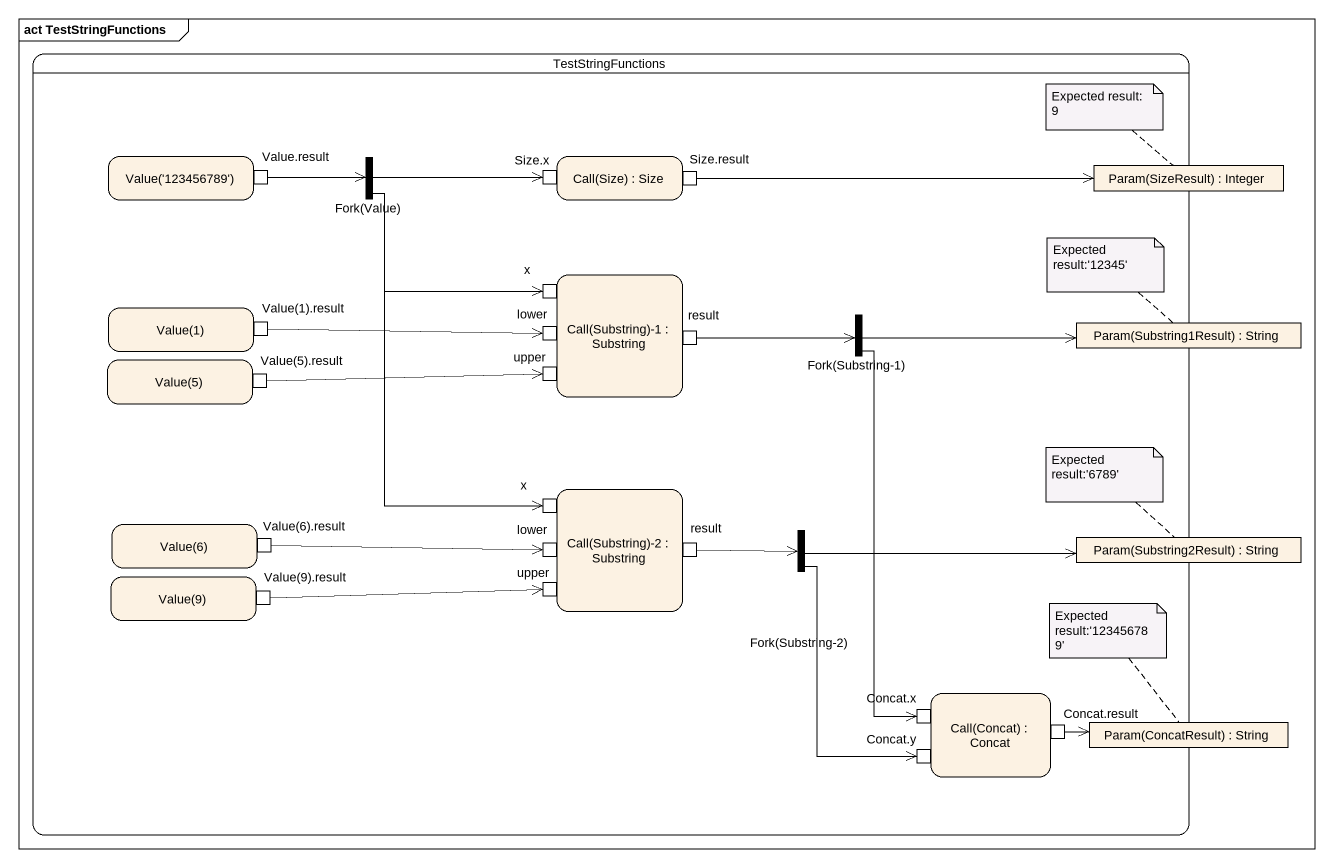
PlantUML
@startuml
mainframe act TestStringFunctions
hide empty description
state TestStringFunctions {
  state "Value('123456789')" as Value_123456789 {
    state "Value.result" as Value_result <<outputPin>>
  }
  state "Fork(Value)" as Fork_Value <<fork>>
  state "Call(Size) : Size" as Call_Size {
    state "Size.x" as Size_x <<inputPin>>
    state "Size.result" as Size_result <<outputPin>>
  }
  state "Param(SizeResult) : Integer" as Param_SizeResult <<object>>
  state "Call(Substring)-1 : Substring" as Call_Substring_1 {
    state "x" as x_ <<inputPin>>
    state lower <<inputPin>>
    state result <<outputPin>>
    state upper <<inputPin>>
  }
  state "Value(1)" as Value_1 {
    state "Value(1).result" as Value_1_result <<outputPin>>
  }
  state "Fork(Substring-1)" as Fork_Substring_1 <<fork>>
  state "Param(Substring1Result) : String" as Param_Substring1Result <<object>>
  state "Value(5)" as Value_5 {
    state "Value(5).result" as Value_5_result <<outputPin>>
  }
  state "Call(Substring)-2 : Substring" as Call_Substring_2 {
    state "x" as x__2 <<inputPin>>
    state "lower" as lower_2 <<inputPin>>
    state "result" as result_2 <<outputPin>>
    state "upper" as upper_2 <<inputPin>>
  }
  state "Value(6)" as Value_6 {
    state "Value(6).result" as Value_6_result <<outputPin>>
  }
  state "Fork(Substring-2)" as Fork_Substring_2 <<fork>>
  state "Param(Substring2Result) : String" as Param_Substring2Result <<object>>
  state "Value(9)" as Value_9 {
    state "Value(9).result" as Value_9_result <<outputPin>>
  }
  state "Call(Concat) : Concat" as Call_Concat {
    state "Concat.x" as Concat_x <<inputPin>>
    state "Concat.y" as Concat_y <<inputPin>>
    state "Concat.result" as Concat_result <<outputPin>>
  }
  state "Param(ConcatResult) : String" as Param_ConcatResult <<object>>
}
Value_result -right-> Fork_Value
Fork_Value -right-> Size_x
Fork_Value --> x_
Fork_Value --> x__2
Size_result -right-> Param_SizeResult
Value_1_result -right-> lower
result -right-> Fork_Substring_1
Fork_Substring_1 -right-> Param_Substring1Result
Fork_Substring_1 --> Concat_x
Value_5_result -right-> upper
Value_6_result -right-> lower_2
result_2 -right-> Fork_Substring_2
Fork_Substring_2 -right-> Param_Substring2Result
Fork_Substring_2 --> Concat_y
Value_9_result -right-> upper_2
Concat_result -right-> Param_ConcatResult
note top of Param_SizeResult : Expected result: 9
note top of Param_Substring1Result : Expected result:'12345'
note top of Param_Substring2Result : Expected result:'6789'
note top of Param_ConcatResult : Expected result:'123456789'
@enduml
